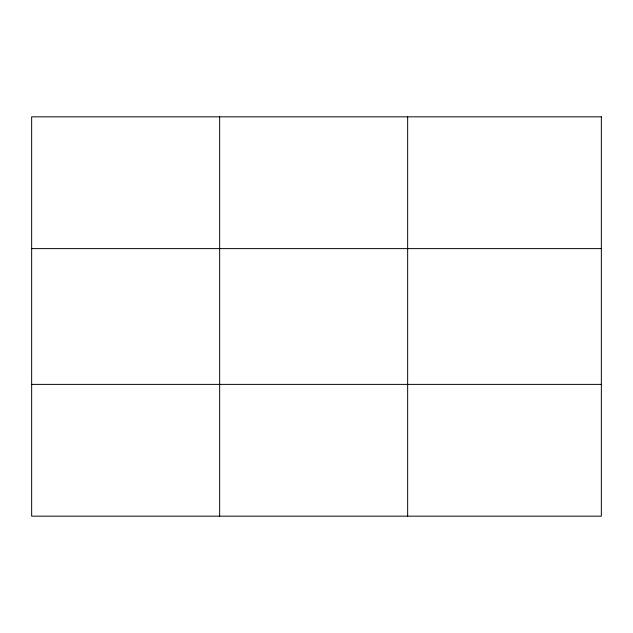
<?xml version="1.0" encoding="UTF-8"?>
<svg xmlns="http://www.w3.org/2000/svg" width="633" height="633" viewBox="0 0 633 633"><rect width="100%" height="100%" fill="white"/><g stroke="black" fill="none" stroke-linecap="round" stroke-linejoin="round"><path stroke-width="0.95" d="M219.651 116.836L219.651 516.164M407.652 116.836L407.652 516.164M31.65 248.611L601.35 248.611M31.65 384.389L601.35 384.389M601.35 116.836L601.35 516.164L31.65 516.164L31.65 116.836L601.35 116.836"/></g></svg>
